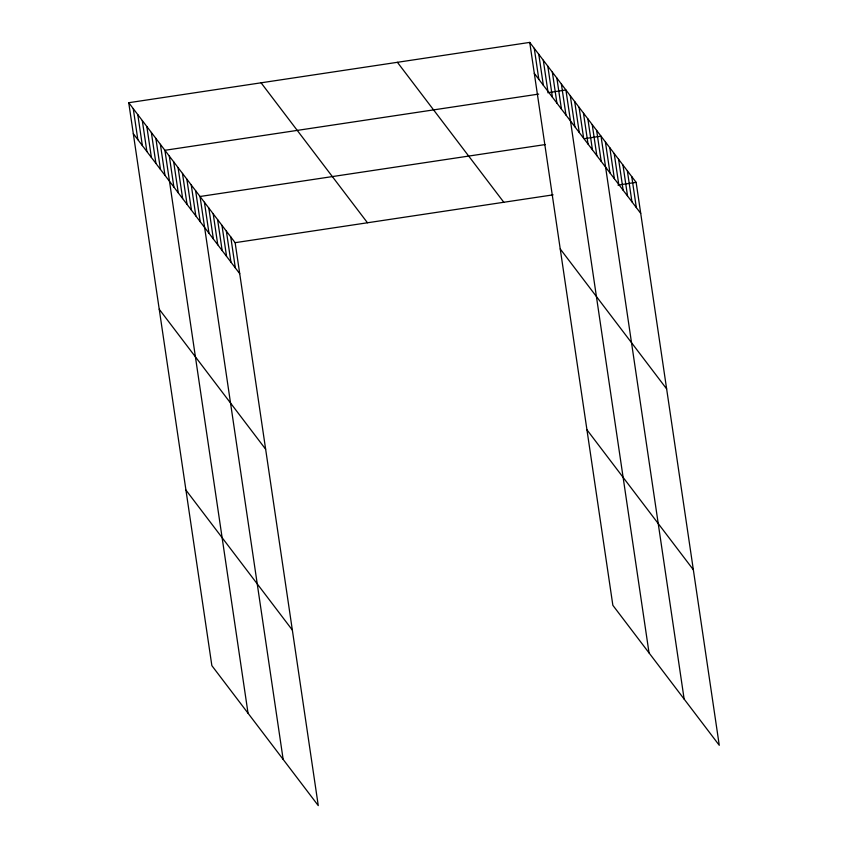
<?xml version="1.0" encoding="UTF-8"?>
<svg xmlns="http://www.w3.org/2000/svg" width="848" height="848" viewBox="0 0 848 848"><rect width="100%" height="100%" fill="white"/><g stroke="black" fill="none" stroke-linecap="round" stroke-linejoin="round"><path stroke-width="1.27" d="M128.737 102.714L235.14 242.676L318.265 805.6L211.862 665.638L128.737 102.714L529.735 42.4L636.138 182.362L719.263 745.286L612.86 605.324L529.735 42.4M538.671 94.086L164.915 150.297L248.04 713.221M547.744 92.718L565.913 89.983L649.038 652.907M545.243 144.563L200.033 196.492L283.158 759.416M584.155 138.712L601.02 136.178L684.145 699.102M235.14 242.676L553.108 194.849M617.969 185.097L636.138 182.362M534.314 73.394L640.717 213.357M560.231 248.93L666.634 388.893M397.405 62.307L503.807 202.269M586.943 429.788L693.335 569.75M261.067 82.807L367.47 222.77M133.316 133.698L239.719 273.671M159.233 309.244L265.636 449.207M185.945 490.102L292.348 630.064M631.749 176.596L636.329 207.58M627.361 170.819L631.93 201.813M622.973 165.042L627.541 196.036M618.584 159.276L623.153 190.259M614.196 153.499L618.764 184.482M609.797 147.722L614.376 178.716M605.408 141.955L609.988 172.939M596.632 130.401L601.211 161.396M592.243 124.624L596.822 155.619M587.855 118.858L592.434 149.842M583.466 113.081L588.046 144.075M579.078 107.304L583.657 138.298M574.69 101.537L579.269 132.521M570.301 95.76L574.88 126.755M561.387 84.037L565.966 115.031M556.871 78.09L561.44 109.085M552.345 72.144L556.924 103.138M547.819 66.197L552.398 97.181M543.303 60.25L547.872 91.234M538.777 54.293L543.356 85.288M534.261 48.347L538.83 79.341M230.751 236.899L235.331 267.894M226.363 231.133L230.942 262.117M221.975 225.356L226.554 256.35M217.586 219.579L222.165 250.573M213.198 213.813L217.766 244.796M208.809 208.036L213.378 239.03M204.421 202.259L208.99 233.253M195.634 190.715L200.213 221.71M191.245 184.938L195.824 215.933M186.857 179.172L191.436 210.156M182.468 173.395L187.048 204.389M178.08 167.618L182.659 198.612M173.692 161.851L178.271 192.835M169.303 156.074L173.882 187.069M160.389 144.351L164.968 175.345M155.873 138.404L160.452 169.399M151.347 132.458L155.926 163.441M146.831 126.511L151.4 157.495M142.305 120.554L146.884 151.548M137.779 114.607L142.358 145.602M133.263 108.661L137.832 139.655"/></g></svg>
